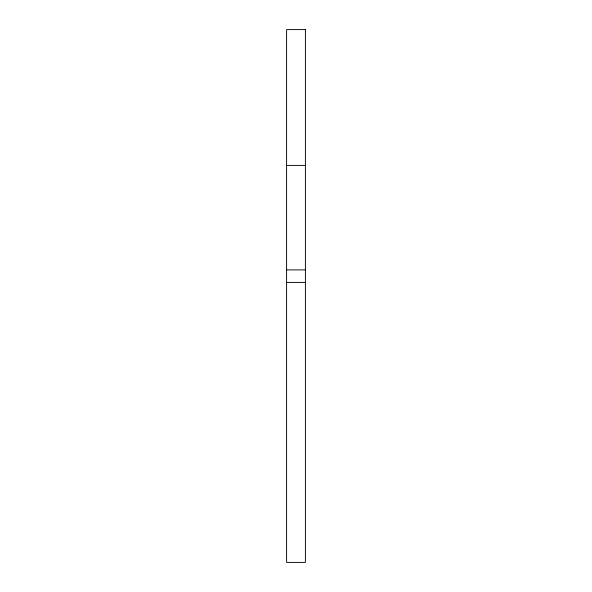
<?xml version="1.0" encoding="UTF-8"?>
<svg xmlns="http://www.w3.org/2000/svg" width="592" height="592" viewBox="0 0 592 592"><rect width="100%" height="100%" fill="white"/><g stroke="black" fill="none" stroke-linecap="round" stroke-linejoin="round"><path stroke-width="0.89" d="M286.595 165.412L305.405 165.412M286.595 269.885L305.405 269.885M286.595 282.421L305.405 282.421M305.405 29.6L286.595 29.6L286.595 562.4L305.405 562.4L305.405 29.6"/></g></svg>
